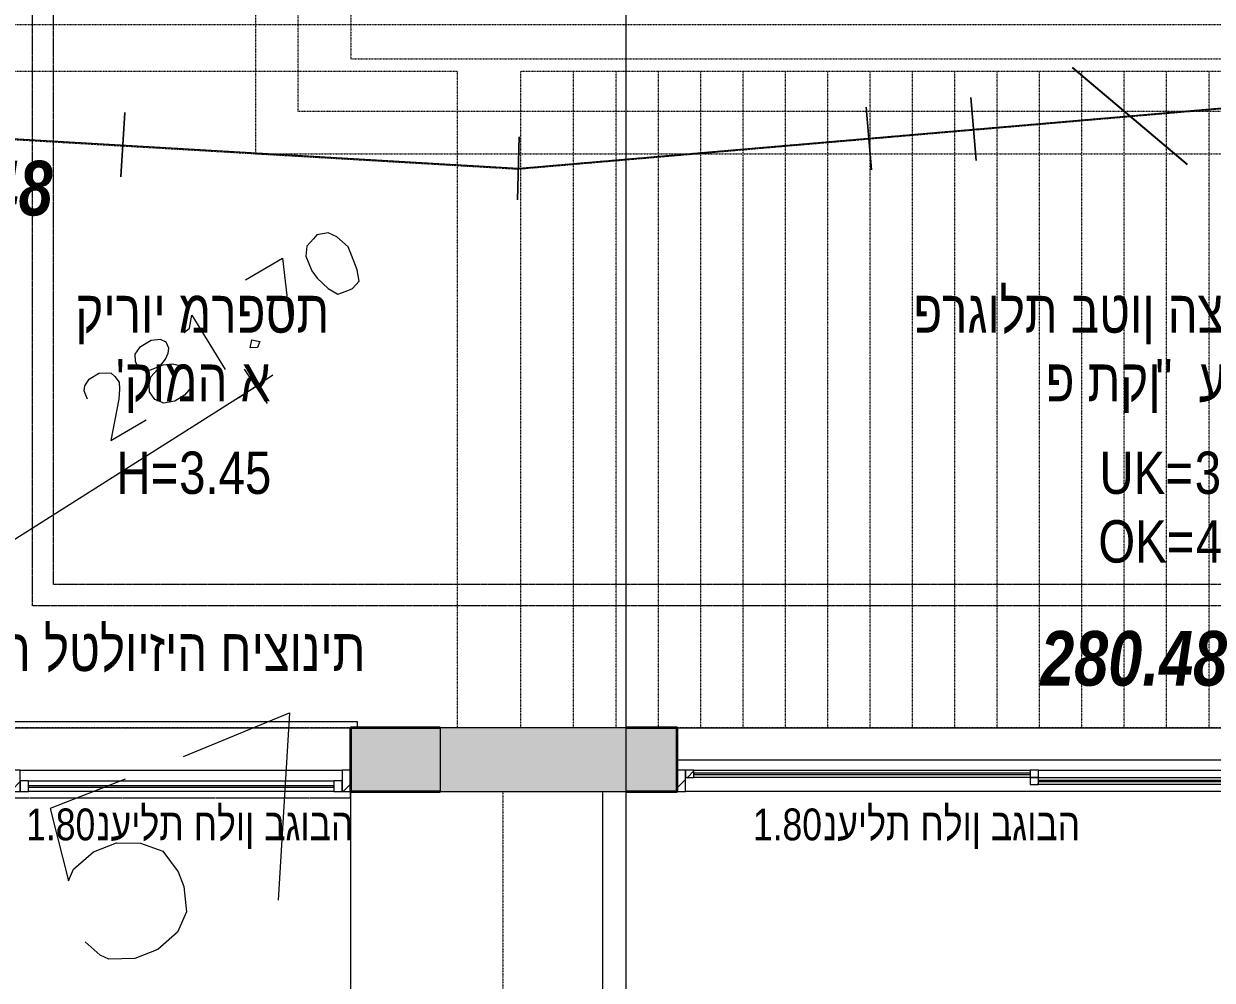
# Model space of a CAD drawing. Header units: centimetres. Extents: x 14435 to 32127, y -4289 to 2500.
# Drawn here: x 26614 to 27175, y -545 to -94 of the extents above; entities that cross this region are included whole.
import ezdxf

# ---------------------------------------------------------------- set-up
doc = ezdxf.new("R2010")
doc.units = ezdxf.units.CM
for name, pattern in [('Dash 1_5mm', [0.3, 0.15, -0.15]), ('Dash Tiny', [0.12, 0.06, -0.06]), ('Hidden', [0.714375, 0.47625, -0.238125]), ('Overhead', [0.396875, 0.238125, -0.15875])]:
    doc.linetypes.add(name, pattern=pattern)
for name, color, linetype, lineweight in [('A-DETL', 7, 'Continuous', 5), ('A-FLOR', 7, 'Continuous', 13), ('A-GLAZ', 7, 'Continuous', 13), ('A-WALL-PATT', 7, 'Continuous', 35), ('G-ANNO-DIMS', 7, 'Continuous', 5), ('G-ANNO-TEXT', 7, 'Continuous', 5), ('I-WALL', 7, 'Continuous', 13), ('PDF_0', 7, 'Continuous', 5)]:
    doc.layers.add(name, color=color, linetype=linetype, lineweight=lineweight)
for name, color, linetype, lineweight, true_color in [('G-ANNO-SYMB', 240, 'Continuous', 5, 0xff2227), ('PDF_0-BOUNDARY-BUILDING', 240, 'Continuous', 5, 0xff003f), ('PDF_C1603_0', 3, 'Continuous', 5, 0x00ff00), ('PDF_C1660_0_1', 3, 'Continuous', 5, 0x00ff00), ('PDF_M1502', 251, 'Continuous', 5, 0x656565), ('PDF_M1509', 251, 'Continuous', 5, 0x656565), ('מפת מדידה_dwg', 8, 'Continuous', 5, 0x767676)]:
    doc.layers.add(name, color=color, linetype=linetype, lineweight=lineweight, true_color=true_color)
doc.styles.add('Arial_10', font='arial.ttf', dxfattribs={"width": 0.8, "height": 20})
doc.styles.add('Arial_11', font='arial.ttf', dxfattribs={"width": 0.8, "height": 15})
doc.styles.add('Arial_B_I', font='arialbi.ttf', dxfattribs={"width": 0.8, "height": 25.793651})
pattern_1 = [(45, (-687.428, 1976.976), (-5.613014, 5.613014), [])]
pattern_2 = [(45, (-203.379, 1976.976), (-5.613014, 5.613014), [])]

# ---------------------------------------------------------------- blocks, each defined once
blk = doc.blocks.new('ויטרינה תלת כנפית _ תריס - סלון-909893-קרקע פיתוח')
at = {"layer": 'A-GLAZ', "lineweight": 5, "true_color": 0x008040}
h = blk.add_hatch(dxfattribs=at)
h.set_pattern_fill('FP_8', color=116, style=0, pattern_type=2)
h.set_pattern_definition(pattern_1)
h.paths.add_polyline_path([(250, -15), (250, -5), (246, -5), (246, -15)], flags=0)
h.paths.add_polyline_path([(-250, -15), (-246, -15), (-246, -5), (-250, -5)], flags=0)
h = blk.add_hatch(dxfattribs=at)
h.set_pattern_fill('FP_8', color=116, style=0, pattern_type=2)
h.set_pattern_definition(pattern_1)
h.paths.add_polyline_path([(-79.33, -8.33), (-79.33, -8.33), (-79.33, -5), (-83.33, -5), (-83.33, -8.33)], flags=0)
h.paths.add_polyline_path([(-246, -8.33), (-242, -8.33), (-242, -5), (-246, -5), (-246, -7.03)], flags=0)
h = blk.add_hatch(dxfattribs=at)
h.set_pattern_fill('FP_8', color=116, style=0, pattern_type=2)
h.set_pattern_definition(pattern_1)
h.paths.add_polyline_path([(83.33, -11.67), (83.33, -8.33), (79.33, -8.33), (79.33, -11.67)], flags=0)
h.paths.add_polyline_path([(-83.33, -11.67), (-79.33, -11.67), (-79.33, -8.33), (-83.33, -8.33), (-83.33, -11.67)], flags=0)
h = blk.add_hatch(dxfattribs=at)
h.set_pattern_fill('FP_8', color=116, style=0, pattern_type=2)
h.set_pattern_definition(pattern_1)
h.paths.add_polyline_path([(246, -15), (246, -11.67), (242, -11.67), (242, -15), (245.61, -15)], flags=0)
h.paths.add_polyline_path([(83.33, -15), (83.33, -11.67), (79.33, -11.67), (79.33, -15)], flags=0)
at = {"layer": 'A-GLAZ', "linetype": 'Dash Tiny', "lineweight": 5}
blk.add_line((-250, 15), (250, 15), dxfattribs=at)
at = {"layer": 'A-GLAZ'}
for p, q in [((-246, -5), (-250, -5)), ((-246, -15), (-246, -5)), ((-242, -5), (-246, -5)), ((-246, -5), (-246, -8.33)), ((-242, -8.33), (-242, -5)), ((-242, -5), (-83.33, -5)), ((-79.33, -5), (-83.33, -5)), ((-83.33, -5), (-83.33, -8.33)), ((-79.33, -5), (246, -5)), ((-79.33, -8.33), (-79.33, -5)), ((250, -5), (246, -5)), ((246, -5), (246, -15)), ((-246, -8.33), (-242, -8.33)), ((-83.33, -6.43), (-242, -6.43)), ((-242, -6.43), (-242, -7.03)), ((-242, -7.03), (-83.33, -7.03)), ((-83.33, -8.33), (-242, -8.33)), ((-83.33, -7.03), (-83.33, -6.43)), ((-79.33, -8.33), (-83.33, -8.33)), ((-83.33, -8.33), (-83.33, -11.67)), ((-83.33, -8.33), (-79.33, -8.33)), ((-79.33, -11.67), (-79.33, -8.33)), ((-79.33, -8.33), (79.33, -8.33)), ((79.33, -9.77), (-79.33, -9.77)), ((-79.33, -9.77), (-79.33, -10.37)), ((-79.33, -10.37), (79.33, -10.37)), ((83.33, -8.33), (79.33, -8.33)), ((79.33, -8.33), (79.33, -11.67)), ((79.33, -10.37), (79.33, -9.77)), ((83.33, -11.67), (83.33, -8.33)), ((-250, -15), (-246, -15)), ((79.33, -15), (-246, -15)), ((-83.33, -11.67), (-79.33, -11.67)), ((79.33, -11.67), (-79.33, -11.67)), ((79.33, -11.67), (83.33, -11.67)), ((83.33, -11.67), (79.33, -11.67)), ((79.33, -11.67), (79.33, -15)), ((79.33, -15), (83.33, -15)), ((83.33, -15), (83.33, -11.67)), ((83.33, -11.67), (242, -11.67)), ((242, -13.1), (83.33, -13.1)), ((83.33, -13.1), (83.33, -13.7)), ((83.33, -13.7), (242, -13.7)), ((242, -15), (83.33, -15)), ((246, -11.67), (242, -11.67)), ((242, -11.67), (242, -15)), ((242, -13.7), (242, -13.1)), ((242, -15), (246, -15)), ((246, -15), (246, -11.67)), ((246, -15), (250, -15))]:
    blk.add_line(p, q, dxfattribs=at)
blk = doc.blocks.new('חלון חד כנפי  _ גלילה - פינת אוכל_מטבח-910150-קרקע פיתוח')
at = {"layer": 'A-GLAZ', "lineweight": 5, "true_color": 0x008040}
h = blk.add_hatch(dxfattribs=at)
h.set_pattern_fill('FP_9', color=116, style=0, pattern_type=2)
h.set_pattern_definition(pattern_2)
h.paths.add_polyline_path([(80, -15), (80, -5), (76, -5), (76, -15)], flags=0)
h.paths.add_polyline_path([(-76, -15), (-76, -5), (-80, -5), (-80, -15)], flags=0)
h = blk.add_hatch(dxfattribs=at)
h.set_pattern_fill('FP_9', color=116, style=0, pattern_type=2)
h.set_pattern_definition(pattern_2)
h.paths.add_polyline_path([(76, -15), (76, -10), (72, -10), (72, -15)], flags=0)
h.paths.add_polyline_path([(-72, -15), (-72, -10), (-76, -10), (-76, -15)], flags=0)
at = {"layer": 'A-GLAZ'}
for p, q in [((-83, 15), (-83, 18)), ((-83, 18), (83, 18)), ((83, 18), (83, 15)), ((-76, -5), (-80, -5)), ((-76, -15), (-76, -5)), ((-76, -5), (76, -5)), ((80, -5), (76, -5)), ((76, -5), (76, -15)), ((-72, -10), (-76, -10)), ((-76, -10), (-76, -15)), ((-72, -15), (-72, -10)), ((-72, -10), (72, -10)), ((76, -10), (72, -10)), ((72, -10), (72, -15)), ((76, -15), (76, -10)), ((-80, -15), (-76, -15)), ((-76, -15), (-72, -15)), ((72, -12.4), (-72, -12.4)), ((-72, -12.4), (-72, -13)), ((-72, -13), (72, -13)), ((72, -15), (-72, -15)), ((72, -13), (72, -12.4)), ((72, -15), (76, -15)), ((76, -15), (80, -15))]:
    blk.add_line(p, q, dxfattribs=at)
at = {"layer": 'A-GLAZ', "linetype": 'Overhead'}
for p, q in [((-80, 15), (80, 15)), ((-80, -18), (-80, -15)), ((80, -18), (80, -15)), ((-80, -18), (80, -18))]:
    blk.add_line(p, q, dxfattribs=at)
blk = doc.blocks.new('מפת מדידה_dwg-896485-קרקע פיתוח')
at = {"layer": 'PDF_0', "color": 21, "lineweight": 25, "true_color": 0xffaaaa}
blk.add_line((32235.89, 24861.97), (32269.76, 24799.54), dxfattribs=at)
at = {"layer": 'PDF_0-BOUNDARY-BUILDING', "color": 231, "true_color": 0xffaabf, "flags": 128}
for points in [[(31798.87, 24977.31), (31811.57, 25004.83)], [(31969.24, 24899.01), (31980.88, 24926.52)], [(32130.08, 24851.39), (32138.54, 24879.96)], [(32177.7, 24837.64), (32186.16, 24866.21)]]:
    blk.add_lwpolyline(points, close=True, dxfattribs=at)
at = {"layer": 'PDF_C1603_0', "color": 81, "lineweight": 13, "true_color": 0xaaffaa, "flags": 128}
for points in [[(31697.29, 24711.71), (31659.2, 24711.71), (31654.96, 24676.8), (31659.2, 24681.03), (31670.84, 24685.26), (31682.48, 24685.26), (31693.06, 24681.03), (31701.52, 24673.62), (31704.7, 24661.98), (31704.7, 24654.57), (31701.52, 24642.93), (31694.12, 24635.53), (31682.48, 24631.29), (31670.84, 24631.29), (31659.2, 24635.53), (31656.02, 24638.7), (31651.79, 24647.17)], [(31726.92, 24711.71), (31780.89, 24712.77), (31743.85, 24632.35)]]:
    blk.add_lwpolyline(points, dxfattribs=at)
at = {"layer": 'PDF_C1660_0_1', "color": 9, "lineweight": 13, "true_color": 0xe1aab7, "flags": 128}
blk.add_lwpolyline([(31975.06, 24912.77), (32581.2, 24734.11), (32150.39, 23274.85), (31652.01, 23486.75), (31211.2, 23679.28), (30771.44, 23876.01), (30636.11, 23938.15), (31134.72, 25299.11), (31975.07, 24912.79)], dxfattribs=at)
at = {"layer": 'PDF_M1502', "color": 9, "lineweight": 13, "true_color": 0xcbcbcb}
for p, q in [((31820.04, 24871.5), (31824.27, 24852.45)), ((31812.63, 24859.86), (31831.68, 24864.09))]:
    blk.add_line(p, q, dxfattribs=at)
at = {"layer": 'PDF_M1502', "color": 9, "lineweight": 13, "true_color": 0xcbcbcb, "flags": 128}
for points in [[(31872.95, 24917), (31868.71, 24914.88), (31866.6, 24910.65), (31866.6, 24903.24), (31867.66, 24899.01), (31870.83, 24892.66), (31874, 24888.43), (31878.24, 24888.43), (31881.41, 24888.43), (31885.64, 24890.54), (31886.7, 24895.83), (31886.7, 24903.24), (31886.7, 24907.47), (31883.53, 24913.82), (31880.35, 24917), (31875.06, 24918.06)], [(31777.71, 24899.01), (31774.54, 24896.89), (31773.48, 24893.72), (31773.48, 24890.54), (31775.6, 24888.43), (31778.77, 24887.37), (31785.12, 24887.37), (31789.35, 24886.31), (31792.53, 24884.19), (31794.64, 24882.08), (31795.7, 24877.85), (31794.64, 24874.67), (31793.58, 24872.56), (31789.35, 24870.44), (31784.06, 24869.38), (31778.77, 24870.44), (31777.71, 24871.5), (31775.6, 24873.61), (31774.54, 24877.85), (31775.6, 24881.02), (31777.71, 24884.19), (31781.94, 24886.31), (31787.23, 24889.49), (31789.35, 24891.6), (31790.41, 24893.72), (31790.41, 24896.89), (31788.29, 24899.01), (31784.06, 24900.07)], [(31826.39, 24879.96), (31828.5, 24883.14), (31831.68, 24881.02), (31829.56, 24878.9)]]:
    blk.add_lwpolyline(points, close=True, dxfattribs=at)
for points in [[(31835.91, 24910.65), (31856.02, 24913.82), (31847.55, 24882.08)], [(31799.93, 24897.95), (31803.11, 24899.01), (31806.28, 24904.3), (31811.57, 24874.67)], [(31745.97, 24885.25), (31745.97, 24887.37), (31745.97, 24889.49), (31747.02, 24891.6), (31750.2, 24893.72), (31755.49, 24894.78), (31758.66, 24893.72), (31760.78, 24892.66), (31761.84, 24890.54), (31762.9, 24887.37), (31761.84, 24884.19), (31759.72, 24879.96), (31749.14, 24863.03), (31768.19, 24866.21)]]:
    blk.add_lwpolyline(points, dxfattribs=at)
at = {"layer": 'PDF_M1509', "color": 9, "lineweight": 13, "true_color": 0xcbcbcb, "flags": 128}
blk.add_lwpolyline([(29602.82, 24489.48), (30739.66, 24651.4), (31822.15, 24861.97)], dxfattribs=at)
blk = doc.blocks.new('pituah')
at = {"layer": 'A-WALL-PATT', "lineweight": 13, "true_color": 0x636466}
h = blk.add_hatch(color=251, dxfattribs=at)
h.paths.add_polyline_path([(59352.72, -12628.27), (59367.64, -12628.27), (59367.64, -12545.55), (59346.76, -12545.55), (59346.76, -12628.27), (59351.78, -12628.27)], flags=0)
h.paths.add_polyline_path([(58657.74, -12627.62), (58668.74, -12627.62), (58668.74, -12580.05), (58646.74, -12580.05), (58646.74, -12627.62)], flags=0)
h.paths.add_polyline_path([(59913.83, -12487.06), (59924.36, -12487.06), (59924.36, -12465.77), (59884.36, -12465.77), (59884.36, -12487.06), (59912.08, -12487.06)], flags=0)
h.paths.add_polyline_path([(60225.49, -12336.77), (60255.33, -12336.77), (60255.33, -12296.77), (60225.49, -12296.77), (60225.49, -12314.77)], flags=0)
h.paths.add_polyline_path([(59902.83, -12336.77), (59942.83, -12336.77), (59942.83, -12314.77), (59902.83, -12314.77), (59902.83, -12324.77)], flags=0)
h.paths.add_polyline_path([(58711.76, -12112.7), (58714.27, -12112.7), (58714.27, -12090.7), (58646.74, -12090.7), (58646.74, -12112.7), (58668.74, -12112.7)], flags=0)
h.paths.add_polyline_path([(58649.61, -11754.78), (58649.61, -11714.78), (58627.61, -11714.78), (58627.61, -11754.78)], flags=0)
h.paths.add_polyline_path([(60225.49, -11563.17), (60255.49, -11563.17), (60255.49, -11510.78), (60225.49, -11510.78), (60225.49, -11540.78)], flags=0)
h.paths.add_polyline_path([(59532.71, -11540.78), (59620.54, -11540.78), (59620.54, -11510.78), (59532.71, -11510.78), (59532.71, -11539.78)], flags=0)
h.paths.add_polyline_path([(59254.45, -11540.78), (59254.45, -11494.78), (59224.45, -11494.78), (59224.45, -11540.78), (59249.39, -11540.78)], flags=0)
h.paths.add_polyline_path([(58637.96, -11221.15), (58646.76, -11221.15), (58646.76, -11180.78), (58626.76, -11180.78), (58626.76, -11221.15), (58627.61, -11221.15)], flags=0)
at = {"layer": 'A-WALL-PATT', "lineweight": 13, "true_color": 0xc7c8ca}
h = blk.add_hatch(color=9, dxfattribs=at)
h.paths.add_polyline_path([(60145.17, -11540.78), (60225.49, -11540.78), (60225.49, -11510.78), (60144.49, -11510.78), (60144.49, -11540.78)], flags=0)
h.paths.add_polyline_path([(59620.54, -11540.78), (59644.49, -11540.78), (59644.49, -11510.78), (59620.54, -11510.78), (59620.54, -11539.78)], flags=0)
h.paths.add_polyline_path([(59532.71, -11540.78), (59532.71, -11510.78), (59490.45, -11510.78), (59490.48, -11540.78), (59490.68, -11540.78)], flags=0)
h.paths.add_polyline_path([(59327.45, -11540.78), (59330.45, -11540.78), (59330.45, -11510.78), (59259.45, -11510.78), (59259.45, -11525.78), (59254.45, -11525.78), (59254.45, -11540.78)], flags=0)
at = {"layer": 'A-DETL', "color": 8, "linetype": 'Dash 1_5mm', "true_color": 0x808080}
for p, q in [((59340.21, -11453.17), (59340.21, -10743.46)), ((59350.21, -11443.17), (59350.21, -10743.46)), ((60511.21, -11443.17), (59350.21, -11443.17)), ((60511.21, -11453.17), (59340.21, -11453.17))]:
    blk.add_line(p, q, dxfattribs=at)
at = {"layer": 'A-DETL', "linetype": 'Dash Tiny'}
for p, q in [((59445.6, -10780.84), (59445.6, -11239.86)), ((59465.6, -11219.86), (59465.6, -10800.85)), ((59490.6, -10825.85), (59490.6, -11194.96)), ((59254.45, -11178.78), (60255.49, -11178.78)), ((59490.6, -11194.96), (60330.44, -11194.96)), ((59254.45, -11200.78), (59540.7, -11200.78)), ((59540.7, -11200.78), (59540.7, -11510.78)), ((59570.7, -11200.78), (60195.49, -11200.78)), ((59570.7, -11510.78), (59570.7, -11200.78)), ((59595.7, -11510.78), (59595.7, -11200.78)), ((59615.69, -11510.78), (59615.69, -11200.78)), ((59635.68, -11510.78), (59635.68, -11200.78)), ((59655.68, -11510.78), (59655.68, -11200.78)), ((59675.67, -11510.78), (59675.67, -11200.78)), ((59695.66, -11510.78), (59695.66, -11200.78)), ((59715.66, -11510.78), (59715.66, -11200.78)), ((59735.65, -11510.78), (59735.65, -11200.78)), ((59755.64, -11510.78), (59755.64, -11200.78)), ((59775.64, -11510.78), (59775.64, -11200.78)), ((59795.63, -11510.78), (59795.63, -11200.78)), ((59815.62, -11510.78), (59815.62, -11200.78)), ((59835.62, -11510.78), (59835.62, -11200.78)), ((59855.61, -11510.78), (59855.61, -11200.78)), ((59875.6, -11510.78), (59875.6, -11200.78)), ((59895.6, -11510.78), (59895.6, -11200.78)), ((60355.44, -11219.86), (59465.6, -11219.86)), ((59445.6, -11239.86), (60355.44, -11239.86)), ((60255.49, -11510.78), (59254.45, -11510.78)), ((59562.24, -11540.78), (59562.24, -12239.77))]:
    blk.add_line(p, q, dxfattribs=at)
at = {"layer": 'A-DETL', "color": 1, "linetype": 'Hidden', "lineweight": 25, "true_color": 0xff0000}
for p, q in [((59569.5, -11247.02), (58646.27, -11193)), ((60198.66, -11193), (59569.5, -11247.02))]:
    blk.add_line(p, q, dxfattribs=at)
at = {"layer": 'A-DETL'}
for p, q in [((59620.54, -11510.78), (59532.71, -11510.78)), ((59532.71, -11510.78), (59532.71, -11540.78)), ((59620.54, -11540.78), (59620.54, -11510.78)), ((59532.71, -11540.78), (59620.54, -11540.78))]:
    blk.add_line(p, q, dxfattribs=at)
at = {"layer": 'A-FLOR'}
for p, q in [((59490.45, -11540.78), (59490.45, -12057.46)), ((59609.45, -12057.46), (59609.45, -11540.78))]:
    blk.add_line(p, q, dxfattribs=at)
at = {"layer": 'G-ANNO-SYMB', "color": 7}
blk.add_line((59620.54, -13100.16), (59620.54, -10609.67), dxfattribs=at)
at = {"layer": 'I-WALL', "lineweight": 35}
for p, q in [((59532.71, -11510.78), (59490.45, -11510.78)), ((59490.45, -11510.78), (59490.45, -11540.78)), ((59644.49, -11510.78), (59620.54, -11510.78)), ((59644.49, -11540.78), (59644.49, -11510.78)), ((59490.45, -11540.78), (59532.71, -11540.78)), ((59620.54, -11540.78), (59644.49, -11540.78))]:
    blk.add_line(p, q, dxfattribs=at)
at = {"layer": 'I-WALL'}
for p, q in [((59644.49, -11510.78), (60144.49, -11510.78)), ((59644.49, -11525.78), (60144.49, -11525.78))]:
    blk.add_line(p, q, dxfattribs=at)
at = {"layer": 'A-GLAZ'}
for name, p in [('חלון חד כנפי  _ גלילה - פינת אוכל_מטבח-910150-קרקע פיתוח', (59410.45, -11525.78)), ('ויטרינה תלת כנפית _ תריס - סלון-909893-קרקע פיתוח', (59894.49, -11525.78))]:
    blk.add_blockref(name, p, dxfattribs=at)
at = {"layer": 'מפת מדידה_dwg', "color": 31, "true_color": 0xffbfaa, "rotation": 21.33280097992486}
blk.add_blockref('מפת מדידה_dwg-896485-קרקע פיתוח', (38848.27, -46084.56), dxfattribs=at)
at = {"layer": 'G-ANNO-DIMS', "char_height": 25.794, "width": 99.1684, "attachment_point": 1, "line_spacing_factor": 0.941778, "style": 'Arial_B_I'}
for insert in [(59261.6, -11243.13), (59815.97, -11465.05)]:
    blk.add_mtext('280.48', dxfattribs=dict(at, insert=insert))
at = {"layer": 'G-ANNO-TEXT', "attachment_point": 1}
for s, insert, char_height, width, style in [('פרגולת בטון הצללת אלומניום', (59756.02, -11304.28), 20, 308.4894, 'Arial_10'), ('קירוי מרפסת', (59360.56, -11304.28), 20, 136.6076, 'Arial_10'), ("\\fArial|b0|i0|c177|p34|;\\W.8;'", (59379.61, -11336.69), 20, 5.1308, 'Arial_10'), ('\\fArial|b0|i0|c177|p34|;\\W.8;"', (59870.32, -11336.69), 20, 9.6202, 'Arial_10'), ('קומה א ', (59383.84, -11336.69), 20, 85.9409, 'Arial_10'), ('פ תקן', (59818.46, -11336.69), 20, 62.8523, 'Arial_10'), ('  ע', (59878.26, -11336.69), 20, 30.1435, 'Arial_10'), ('H=', (59379.86, -11380.35), 20, 35.9156, 'Arial_10'), ('3.45', (59409.49, -11380.35), 20, 53.8734, 'Arial_10'), ('UK=', (59843.88, -11380.35), 20, 54.5148, 'Arial_10'), ('3.45', (59888.86, -11380.35), 20, 53.8734, 'Arial_10'), ('OK=', (59843.35, -11412.76), 20, 55.7974, 'Arial_10'), ('4.15', (59889.39, -11412.76), 20, 53.8734, 'Arial_10'), ('נישה לטלויזיה חיצונית', (59294.49, -11463.94), 20, 232.1687, 'Arial_10'), ('1.80', (59337.28, -11548.82), 15, 40.4051, 'Arial_11'), ('נעילת חלון בגובה ', (59370.61, -11548.82), 15, 140.4556, 'Arial_11'), ('1.80', (59680.28, -11548.82), 15, 40.4051, 'Arial_11'), ('נעילת חלון בגובה ', (59713.61, -11548.82), 15, 140.4556, 'Arial_11')]:
    blk.add_mtext(s, dxfattribs=dict(at, insert=insert, char_height=char_height, width=width, style=style))

msp = doc.modelspace()

# ---------------------------------------------------------------- block references
msp.add_blockref('pituah', (-32722.21, 11084.93))

# ---------------------------------------------------------------- next in the draw order: texts
at = {"layer": 'G-ANNO-TEXT', "char_height": 20, "width": 4.4895, "attachment_point": 1, "style": 'Arial_10'}
for insert in [(26751.06, -219.35), (26763.84, -379.01)]:
    msp.add_mtext('\\fArial|b0|i0|c177|p34|;\\W.8; ', dxfattribs=dict(at, insert=insert))

doc.saveas('drawing.dxf')
